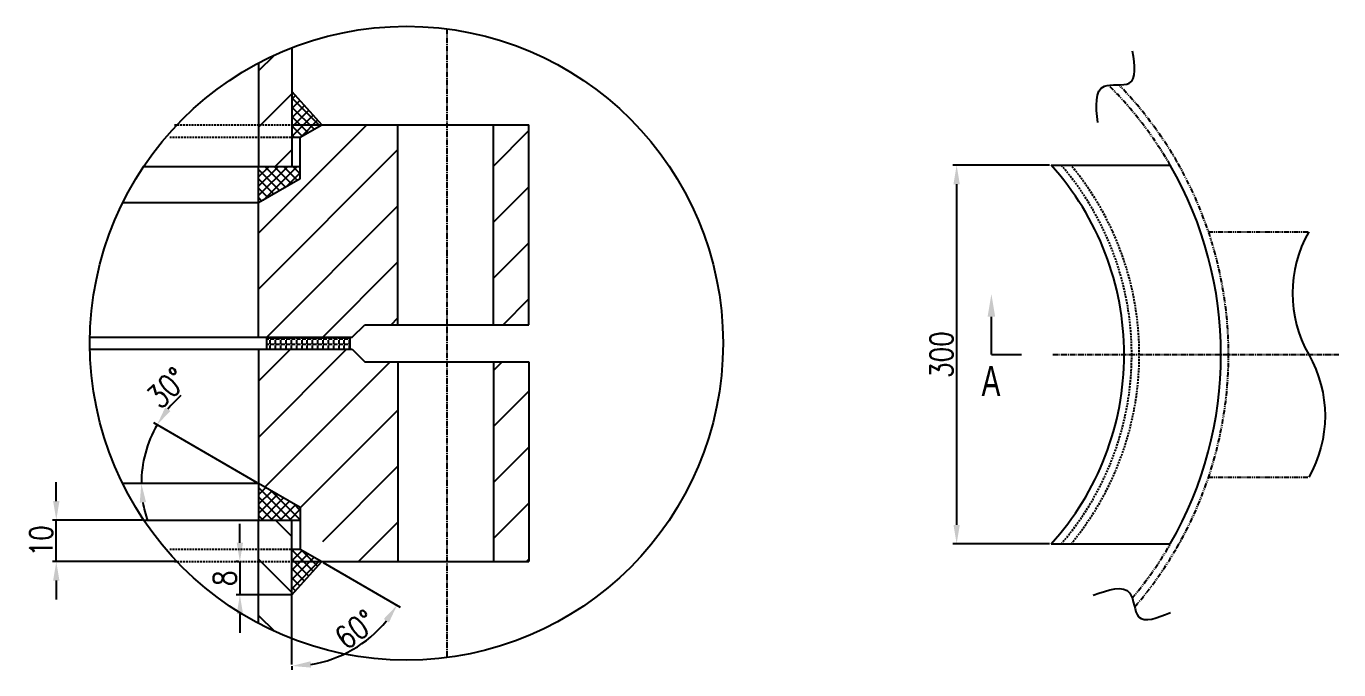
# Model space of a CAD drawing. Header units: inches. Extents: x 32075 to 39005, y -1315 to 3437.
# Drawn here: x 34462 to 36197, y 133 to 983 of the extents above; entities that cross this region are included whole.
import ezdxf
from ezdxf.enums import TextEntityAlignment as Align

# ---------------------------------------------------------------- set-up
doc = ezdxf.new("R2010")
doc.units = ezdxf.units.IN
doc.header["$LTSCALE"] = 10
doc.header["$MEASUREMENT"] = 0
for name, pattern in [('CENTER', [2, 1.25, -0.25, 0.25, -0.25]), ('CENTER2', [1.125, 0.75, -0.125, 0.125, -0.125]), ('DASHED', [0.75, 0.5, -0.25]), ('PHANTOM2', [1.25, 0.625, -0.125, 0.125, -0.125, 0.125, -0.125])]:
    doc.linetypes.add(name, pattern=pattern)
for name, color, linetype in [('4虚线层', 6, 'DASHED'), ('CENTER', 1, 'CENTER'), ('DIM', 4, 'Continuous'), ('DRAWING', 7, 'Continuous'), ('OBJ', 7, 'Continuous'), ('PHN', 6, 'PHANTOM2')]:
    doc.layers.add(name, color=color, linetype=linetype)
doc.styles.add('TH_GBDIM', font='romans.shx', dxfattribs={"width": 0.8, "bigfont": 'gbcbig.shx'})
doc.styles.add('VCADHZ', font='vcadtxt3.shx', dxfattribs={"width": 0.7, "bigfont": 'vcadhz.shx'})
doc.dimstyles.new('单线标注', dxfattribs={"dimscale": 10, "dimtxt": 3, "dimasz": 2.5, "dimexe": 0.5, "dimexo": 0.2, "dimgap": 0.5, "dimtad": 1, "dimjust": 2, "dimdec": 0, "dimdsep": 46, "dimtxsty": 'TH_GBDIM', "dimcen": 1, "dimse1": 1, "dimsd1": 1, "dimclrd": 4, "dimclre": 4, "dimclrt": 3, "dimadec": 0, "dimazin": 0, "dimtfac": 1, "dimtdec": 0, "dimtmove": 0, "dimatfit": 3, "dimfxl": 1, "dimlwd": -1, "dimlwe": -1, "dimarcsym": 0})
pattern_1 = [(45, (-4577.841824447241, 16066.28160213086), (-37.04355649941026, 37.04355649941026), [])]
pattern_2 = [(45, (823.3581971235835, 18403.3585422365), (-37.04355649941025, 37.04355649941026), [])]
pattern_3 = [(45, (823.3581971235835, 18403.3585422365), (-6.173926083235042, 6.173926083235044), []), (135, (823.3581971235835, 18403.3585422365), (-6.173926083235044, -6.173926083235042), [])]

# ---------------------------------------------------------------- blocks, each defined once
blk = doc.blocks.new('*D52')
at = {"color": 4, "transparency": 16777216}
for p, q in [((34854.23352073172, 275.2038821772476), (34956.30330471601, 216.2738649177591)), ((34812.92263159913, 138.2331377736409), (34812.92263159913, 133.492994697197))]:
    blk.add_line(p, q, dxfattribs=at)
blk.add_arc((34812.9226315992, 299.0547351383793), 160.561740441186, 278.9301808371941, 321.0698191627688, dxfattribs=at)
for points in [[(34934.39028122339, 200.5200197692357), (34941.26087405393, 195.8041530830924), (34951.97317769709, 218.7738649177591)], [(34838.17113738714, 136.2852658678785), (34837.52237345135, 144.5933071412546), (34812.92263159913, 138.4929946971934)]]:
    blk.add_solid(points, dxfattribs=at)
at = {"layer": 'Defpoints', "color": 0, "transparency": 16777216}
for p in [(34812.92263159922, 331.2038821772476), (34823.92263159921, 292.703882177284), (34852.50146992415, 276.2038821772512), (34812.92263159913, 140.2331377736409), (34867.83798107746, 148.1760524652382)]:
    blk.add_point(p, dxfattribs=at)
at = {"color": 3, "transparency": 16777216, "insert": (34897.19363958212, 186.5558458576561), "char_height": 30, "attachment_point": 5, "rotation": 36.8362579122595, "style": 'TH_GBDIM'}
blk.add_mtext('60°', dxfattribs=at)
blk = doc.blocks.new('*D53')
at = {"color": 4, "transparency": 16777216}
for p, q in [((34744.18238433352, 301.2038821772503), (34744.18238433352, 326.2038821772503)), ((34742.18238433352, 276.2038821772503), (34739.18238433352, 276.2038821772503)), ((34744.18238433352, 276.2038821772503), (34744.18238433352, 232.2038821772249)), ((34810.92263159915, 232.2038821772248), (34739.18238433352, 232.2038821772249)), ((34744.18238433352, 207.2038821772249), (34744.18238433352, 182.2038821772249))]:
    blk.add_line(p, q, dxfattribs=at)
for points in [[(34740.01571766685, 301.2038821772503), (34748.34905100018, 301.2038821772503), (34744.18238433352, 276.2038821772503)], [(34740.01571766685, 207.2038821772249), (34748.34905100018, 207.2038821772249), (34744.18238433352, 232.2038821772249)]]:
    blk.add_solid(points, dxfattribs=at)
at = {"layer": 'Defpoints', "color": 0, "transparency": 16777216}
for p in [(34744.18238433352, 276.2038821772503), (34744.18238433352, 232.2038821772249), (34812.92263159915, 232.2038821772248)]:
    blk.add_point(p, dxfattribs=at)
at = {"color": 3, "transparency": 16777216, "insert": (34724.18238433352, 254.2038821772432), "char_height": 30, "attachment_point": 5, "rotation": 90, "style": 'TH_GBDIM'}
blk.add_mtext('8', dxfattribs=at)
blk = doc.blocks.new('*D54')
at = {"color": 4, "transparency": 16777216}
for p, q in [((34767.19058079158, 380.4581469827135), (34630.34640456885, 459.4651689619968)), ((34634.01788059938, 379.4581469827135), (34608.90858764067, 379.4581469827172))]:
    blk.add_line(p, q, dxfattribs=at)
for start, end in [(131.4990776311361, 140.7495388155591), (149.999999999982, 179.9999999999999), (189.2504611844228, 198.5009223688457)]:
    blk.add_arc((34768.92263159914, 379.4581469827135), 155.0140439584763, start, end, dxfattribs=at)
for points in [[(34652.31037832709, 475.1697991500841), (34645.45299303694, 479.9048505148348), (34634.67653158777, 456.9651689619968)], [(34611.77143624212, 354.2035692786449), (34620.07763178931, 354.8755514036638), (34613.90858764066, 379.4581469827135)]]:
    blk.add_solid(points, dxfattribs=at)
at = {"layer": 'Defpoints', "color": 0, "transparency": 16777216}
for p in [(34616.26359928306, 406.3760532288979), (34636.01788059938, 379.4581469827135), (34768.92263159914, 379.4581469827135), (34768.92263159914, 379.4581469827135), (34823.92263159917, 347.7038821772476)]:
    blk.add_point(p, dxfattribs=at)
at = {"color": 3, "transparency": 16777216, "insert": (34647.81725563682, 505.804510190068), "char_height": 30, "attachment_point": 5, "rotation": 43.786666194652284, "style": 'TH_GBDIM'}
blk.add_mtext('30°', dxfattribs=at)
blk = doc.blocks.new('*D55')
at = {"color": 4, "transparency": 16777216}
for p, q in [((34501.38535538388, 356.2038821772758), (34501.38535538388, 381.2038821772758)), ((34615.0399122054, 331.2038821772758), (34496.38535538388, 331.2038821772758)), ((34501.38535538388, 276.2038821772538), (34501.38535538388, 331.2038821772758)), ((34659.15922847094, 276.2038821772538), (34496.38535538388, 276.2038821772538)), ((34501.38535538388, 251.2038821772538), (34501.38535538388, 226.2038821772538))]:
    blk.add_line(p, q, dxfattribs=at)
for points in [[(34497.21868871721, 356.2038821772758), (34505.55202205054, 356.2038821772758), (34501.38535538388, 331.2038821772758)], [(34497.21868871721, 251.2038821772538), (34505.55202205054, 251.2038821772538), (34501.38535538388, 276.2038821772538)]]:
    blk.add_solid(points, dxfattribs=at)
at = {"layer": 'Defpoints', "color": 0, "transparency": 16777216}
for p in [(34501.38535538388, 331.2038821772758), (34617.0399122054, 331.2038821772758), (34661.15922847094, 276.2038821772538)]:
    blk.add_point(p, dxfattribs=at)
at = {"color": 3, "transparency": 16777216, "insert": (34481.38535538388, 303.7038821772704), "char_height": 30, "attachment_point": 5, "rotation": 90, "style": 'TH_GBDIM'}
blk.add_mtext('10', dxfattribs=at)
blk = doc.blocks.new('*D56')
at = {"color": 4, "transparency": 16777216}
for p, q in [((35814.88636414535, 799.6904458902322), (35686.90094220769, 799.6904458902322)), ((35691.90094220769, 774.6904458902322), (35691.90094220769, 324.6904458902321)), ((35814.88636414532, 299.690445890232), (35686.90094220769, 299.6904458902321))]:
    blk.add_line(p, q, dxfattribs=at)
for points in [[(35687.73427554103, 774.6904458902322), (35696.06760887436, 774.6904458902322), (35691.90094220769, 799.6904458902322)], [(35687.73427554103, 324.6904458902321), (35696.06760887436, 324.6904458902321), (35691.90094220769, 299.6904458902321)]]:
    blk.add_solid(points, dxfattribs=at)
at = {"layer": 'Defpoints', "color": 0, "transparency": 16777216}
for p in [(35816.88636414535, 799.6904458902322), (35691.90094220769, 299.6904458902321), (35816.88636414532, 299.690445890232)]:
    blk.add_point(p, dxfattribs=at)
at = {"color": 3, "transparency": 16777216, "insert": (35671.90094220769, 549.6904458902321), "char_height": 30, "attachment_point": 5, "rotation": 90, "style": 'TH_GBDIM'}
blk.add_mtext('300', dxfattribs=at)

msp = doc.modelspace()

# ---------------------------------------------------------------- hatches: boundary and pattern name
at = {"layer": 'DRAWING'}
h = msp.add_hatch(dxfattribs=at)
h.set_pattern_fill('ANSI31', color=2, scale=16.5, angle=90, style=0)
h.set_pattern_definition([(225, (-4577.841824447241, -14936.87383777633), (-37.04355649941026, 37.04355649941027), [])])
h.paths.add_polyline_path([(34812.92263159918, 836.7038821772721), (34812.92263159921, 798.2038821772685), (34768.92263159921, 798.2038821772649), (34768.92263159918, 836.7038821772649)])
h.paths.add_polyline_path([(34812.92263159918, 853.2038821772903), (34812.92263159918, 836.7038821772721), (34768.9226315992, 836.7038821772649), (34768.9226315992, 853.2038821772867)])
edge = h.paths.add_edge_path()
edge.add_arc((34964.46725993709, 564.7038821772658), 418.6024509625859, 111.2246215578152, 117.8486028902125)
edge.add_line((34768.92263159915, 934.8259029758988), (34768.92263159918, 853.203882177283))
edge.add_line((34768.92263159918, 853.203882177283), (34812.92263159918, 853.203882177283))
edge.add_line((34812.92263159918, 853.203882177283), (34812.92263159913, 954.9118236312961))
h = msp.add_hatch(dxfattribs=at)
h.set_pattern_fill('ANSI37', color=3, scale=2.75, style=0)
h.set_pattern_definition([(315, (-151860.9064890977, -79101.42798100918), (-6.173926083235043, -6.173926083235046), []), (225, (-151860.9064890977, -79101.42798100918), (-6.173926083235044, 6.173926083235045), [])])
h.paths.add_polyline_path([(34823.92263159917, 836.7038821772612), (34812.92263159917, 836.7038821772758), (34812.92263159917, 853.203882177294), (34852.50146992414, 853.203882177294)])
h.paths.add_polyline_path([(34852.50146992411, 853.2038821772758), (34812.9226315992, 853.203882177294), (34812.9226315992, 897.2038821772758)])
h = msp.add_hatch(dxfattribs=at)
h.set_pattern_fill('ANSI31', color=2, scale=16.5, style=0)
h.set_pattern_definition(pattern_2)
h.paths.add_polyline_path([(34768.92263159914, 749.9496173718462), (34823.92263159917, 781.703882177294), (34823.9226315992, 809.203882177294), (34900.13286713224, 853.203882177294), (34953.1726315992, 853.203882177294), (34953.1726315992, 589.2038821772758), (34909.1726315992, 589.203882177294), (34892.67263159917, 572.7038821772612), (34768.9226315992, 572.7038821772758)])
h = msp.add_hatch(dxfattribs=at)
h.set_pattern_fill('ANSI31', color=2, scale=16.5, style=0)
h.set_pattern_definition(pattern_2)
h.paths.add_polyline_path([(35126.42263159908, 589.203882177294), (35079.6726315993, 589.203882177294), (35079.6726315992, 853.203882177294), (35126.42263159908, 853.203882177294)])
h = msp.add_hatch(dxfattribs=at)
h.set_pattern_fill('ANSI37', color=3, scale=2.75, style=0)
h.set_pattern_definition(pattern_3)
h.paths.add_polyline_path([(34823.92263159917, 781.7038821772976), (34823.92263159918, 798.2038821772721), (34768.92263159917, 798.2038821772685), (34768.92263159917, 781.703882177294)])
h.paths.add_polyline_path([(34823.92263159917, 781.7038821772903), (34768.92263159917, 781.7038821772903), (34768.92263159917, 749.9496173718426)])
h = msp.add_hatch(dxfattribs=at)
h.set_pattern_fill('ANGLE', color=3, style=0)
h.set_pattern_definition([(0, (823.3581971235835, 18403.3585422365), (0, 6.985), [5.08, -1.905]), (90, (823.3581971235835, 18403.3585422365), (-6.985, 4.276937690724653e-16), [5.08, -1.905])])
h.paths.add_polyline_path([(34889.92263159917, 572.7038821772721), (34779.92263159917, 572.7038821772758), (34779.92263159917, 556.7038821772603), (34889.92263159917, 556.7038821772649)])
h = msp.add_hatch(dxfattribs=at)
h.set_pattern_fill('ANSI31', color=2, scale=16.5, style=0)
h.set_pattern_definition(pattern_1)
h.paths.add_polyline_path([(34768.92263159914, 379.4581469826908), (34823.92263159917, 347.703882177243), (34823.9226315992, 320.203882177243), (34900.13286713224, 276.203882177243), (34953.1726315992, 276.203882177243), (34953.1726315992, 540.2038821772612), (34909.1726315992, 540.203882177243), (34892.67263159917, 556.7038821772758), (34768.9226315992, 556.7038821772612)])
h = msp.add_hatch(dxfattribs=at)
h.set_pattern_fill('ANSI31', color=2, scale=16.5, style=0)
h.set_pattern_definition(pattern_1)
h.paths.add_polyline_path([(35126.42263159908, 540.203882177243), (35079.6726315993, 540.203882177243), (35079.6726315992, 276.203882177243), (35126.42263159908, 276.203882177243)])
h = msp.add_hatch(dxfattribs=at)
h.set_pattern_fill('ANSI37', color=3, scale=2.75, style=0)
h.set_pattern_definition(pattern_3)
h.paths.add_polyline_path([(34768.92263159917, 379.4581469826908), (34768.92263159917, 347.703882177243), (34823.92263159918, 347.703882177243)])
h.paths.add_polyline_path([(34768.92263159917, 347.7038821772394), (34768.92263159917, 331.2038821772794), (34823.92263159918, 331.2038821772758), (34823.92263159917, 347.703882177243)])
h = msp.add_hatch(dxfattribs=at)
h.set_pattern_fill('ANSI31', color=2, scale=16.5, angle=90, style=0)
h.set_pattern_definition([(135, (-4577.841824447241, 16066.28160213086), (-37.04355649941026, -37.04355649941026), [])])
h.paths.add_polyline_path([(34812.92263159918, 292.7038821772649), (34812.92263159921, 331.2038821772685), (34768.92263159921, 331.2038821772721), (34768.92263159918, 292.7038821772721)])
h.paths.add_polyline_path([(34812.92263159918, 276.2038821772467), (34812.92263159918, 292.7038821772649), (34768.9226315992, 292.7038821772721), (34768.9226315992, 276.2038821772503)])
edge = h.paths.add_edge_path()
edge.add_arc((34964.46725993709, 564.7038821772712), 418.6024509625859, 242.1513971097875, 248.7753784421848)
edge.add_line((34812.92263159913, 174.4959407232409), (34812.92263159918, 276.2038821772539))
edge.add_line((34812.92263159918, 276.2038821772539), (34768.92263159919, 276.2038821772539))
edge.add_line((34768.92263159918, 276.2038821772539), (34768.92263159915, 194.5818613786382))
h = msp.add_hatch(dxfattribs=at)
h.set_pattern_fill('ANSI37', color=3, scale=2.75, style=0)
h.set_pattern_definition([(45, (-151860.9064890977, 80230.83574536367), (-6.173926083235043, 6.173926083235044), []), (135, (-151860.9064890977, 80230.83574536367), (-6.173926083235044, -6.173926083235043), [])])
h.paths.add_polyline_path([(34823.92263159917, 292.7038821772758), (34812.92263159917, 292.7038821772612), (34812.92263159917, 276.203882177243), (34852.50146992414, 276.203882177243)])
h.paths.add_polyline_path([(34852.50146992411, 276.2038821772612), (34812.9226315992, 276.203882177243), (34812.9226315992, 232.2038821772612)])

# ---------------------------------------------------------------- linework, layer by layer
for p, q in [((34812.92263159917, 853.2038821772903), (35126.42263159917, 853.2038821772903)), ((34953.17263159926, 589.2038821772903), (34953.17263159921, 853.203882177254)), ((35079.6726315993, 589.2038821772903), (35079.67263159921, 853.2038821772903)), ((35126.4226315991, 589.2038821772903), (35126.42263159914, 853.203882177254)), ((34823.92263159917, 781.7038821772721), (34823.92263159921, 836.703882177254)), ((34617.03991220539, 798.2038821772612), (34823.92263159918, 798.2038821772721)), ((34768.92263159917, 572.703882177254), (34768.92263159917, 749.9496173718644)), ((34545.94126080217, 572.703882177283), (34892.67263159917, 572.7038821772721)), ((34909.17263159917, 589.2038821772903), (35126.42263159914, 589.2038821772903)), ((34545.94126080217, 556.7038821772503), (34892.67263159917, 556.7038821772649)), ((34768.92263159917, 556.703882177283), (34768.92263159917, 379.4581469826726)), ((34909.17263159917, 540.2038821772467), (35126.42263159914, 540.2038821772467)), ((34953.17263159926, 540.2038821772467), (34953.17263159921, 276.203882177283)), ((35079.6726315993, 540.2038821772467), (35079.67263159921, 276.2038821772467)), ((35126.4226315991, 540.2038821772467), (35126.42263159914, 276.203882177283)), ((34823.92263159917, 347.7038821772649), (34823.92263159921, 292.703882177283)), ((34617.03991220538, 331.2038821772794), (34823.92263159918, 331.2038821772758)), ((34812.92263159917, 276.2038821772467), (35126.42263159917, 276.2038821772467))]:
    msp.add_line(p, q)
at = {"layer": '4虚线层', "ltscale": 0.5}
for p, q in [((34657.71304856805, 853.203882177283), (34812.92263159917, 853.2038821772903)), ((34651.36640458126, 836.7038821772612), (34812.92263159917, 836.7038821772721)), ((34651.36640458126, 292.7038821772758), (34812.92263159917, 292.7038821772649)), ((34657.71304856805, 276.2038821772539), (34812.92263159917, 276.2038821772467))]:
    msp.add_line(p, q, dxfattribs=at)
for centre, radius, start, end in [((35541.41585755735, 549.6904458899353), 382, 0, 40.87797902621397), ((35541.41585755735, 549.6904458899353), 392, 0, 39.62462606707776), ((35541.41585755735, 549.6904458899571), 382, 319.1220209737861, 0), ((35541.41585755735, 549.6904458899571), 392, 320.3753739329223, 0)]:
    msp.add_arc(centre, radius, start, end, dxfattribs=at)
at = {"layer": 'CENTER', "linetype": 'CENTER2'}
for p, q in [((35017.79763159915, 979.8952638439287), (35017.79763159915, 149.5125005106083)), ((35818.96329402144, 549.6904458899353), (36197.14482188546, 549.6904458899353))]:
    msp.add_line(p, q, dxfattribs=at)
at = {"layer": 'DIM'}
msp.add_line((35737.86304233381, 549.6904458899353), (35737.86304233381, 599.6904458899353), dxfattribs=at)
at = {"layer": 'DIM', "color": 2}
msp.add_lwpolyline([(36157.46572174445, 711.6904458899353, 0.2654344807487543), (36157.46572174445, 549.6904458899353, -0.2654344807487743), (36157.46572174445, 387.6904458899353, -3.767408051806422)], format="xyb", dxfattribs=at)
msp.add_circle((34964.4672599371, 564.7038821772685), 418.6024509625859, dxfattribs=at)
for points in [[(35878.38970539637, 856.1631788989926), (35887.25385393115, 904.1296658302763), (35920.11998536089, 908.1613160479737), (35924.50254628472, 950.2569661648577)], [(35872.23724129948, 231.8856609687411), (35920.94364081609, 234.5396473860876), (35932.58450990936, 203.5408253860862), (35974.53144621236, 209.1715565824909)]]:
    msp.add_spline(points, degree=3, dxfattribs=at)
at = {"layer": 'DIM'}
msp.add_solid([(35732.86304233381, 599.6904458899426), (35742.86304233381, 599.6904458899426), (35737.86304233381, 629.6904458899426)], dxfattribs=at)
at = {"layer": 'DRAWING'}
for p, q in [((34812.92263159913, 954.9118236312961), (34812.92263159921, 798.2038821772903)), ((34768.92263159915, 934.8259029758983), (34768.92263159921, 798.2038821772721)), ((34812.92263159917, 897.203882177294), (34852.50146992414, 853.2038821772903)), ((34823.92263159921, 836.703882177254), (34852.50146992414, 853.2038821772903)), ((34812.9226315992, 836.7038821772721), (34823.92263159921, 836.7038821772721)), ((35816.88636414562, 799.6904458899353), (35974.42855944957, 799.6904458899353)), ((34768.92263159917, 749.9496173718644), (34768.92263159917, 798.2038821772685)), ((34823.92263159917, 781.703882177294), (34768.92263159914, 749.9496173718244)), ((34768.92263159914, 749.9496173718244), (34589.08474896447, 749.9496173718208)), ((34779.92263159917, 556.703882177283), (34779.92263159917, 572.7038821772576)), ((34889.92263159917, 556.703882177283), (34889.92263159917, 572.7038821772576)), ((34892.67263159917, 572.7038821772903), (34909.17263159917, 589.2038821772903)), ((34892.67263159917, 556.7038821772467), (34909.17263159917, 540.2038821772467)), ((34768.92263159914, 379.4581469827126), (34589.08474896447, 379.4581469827126)), ((34823.92263159917, 347.703882177243), (34768.92263159914, 379.4581469827126)), ((34768.92263159917, 379.4581469826726), (34768.92263159917, 331.2038821772685)), ((34768.92263159915, 194.5818613786387), (34768.92263159921, 331.2038821772649)), ((34812.92263159913, 140.2331377736436), (34812.92263159921, 331.2038821772467)), ((35816.8863641456, 299.6904458899355), (35974.42855944957, 299.6904458899355)), ((34812.92263159917, 292.7038821772649), (34823.92263159921, 292.703882177283)), ((34823.92263159921, 292.703882177283), (34852.50146992414, 276.2038821772467)), ((34812.92263159917, 232.203882177243), (34852.50146992414, 276.2038821772467))]:
    msp.add_line(p, q, dxfattribs=at)
for centre, radius, start, end in [((35541.41585755735, 549.6904458899353), 372, 0, 42.22494184635326), ((35541.41585755735, 549.6904458899353), 500, 329.9999999997976, 30.00000000020239), ((35541.41585755735, 549.6904458899571), 372, 317.7750581536467, 0)]:
    msp.add_arc(centre, radius, start, end, dxfattribs=at)
at = {"layer": 'OBJ'}
msp.add_line((35737.86304233381, 549.6904458899353), (35777.86304233381, 549.6904458899353), dxfattribs=at)
at = {"layer": 'PHN'}
for p, q in [((36025.00245786798, 711.6904458899353), (36157.46572174445, 711.6904458899353)), ((36025.00245786798, 387.6904458899389), (36157.46572174445, 387.6904458899353))]:
    msp.add_line(p, q, dxfattribs=at)
for centre, radius, start, end in [((35541.41585755735, 549.6904458899571), 499.9999999999906, 30.00000000020239, 45.36017955819909), ((35541.41585755735, 549.6904458899571), 509.9999999999906, 30.00000000020239, 44.31000988605891), ((35541.41585755735, 549.6904458899353), 510, 329.9999999997976, 30.00000000020239), ((35541.41585755735, 549.6904458899135), 499.9999999999906, 319.9408786976059, 329.9999999997976), ((35541.41585755735, 549.6904458899135), 509.9999999999906, 319.1605078169081, 329.9999999997976)]:
    msp.add_arc(centre, radius, start, end, dxfattribs=at)

# ---------------------------------------------------------------- texts
at = {"layer": 'DIM', "style": 'VCADHZ', "width": 0.7}
msp.add_text('A', height=40, dxfattribs=at).set_placement((35737.29573772218, 514.8050400167722), align=Align.MIDDLE)

# ---------------------------------------------------------------- dimensions: what is measured, and where the dimension line sits
for base, p1, p2, text, picture, middle in [((35691.90094220769, 299.6904458902321), (35816.88636414535, 799.6904458902322), (35816.88636414532, 299.690445890232), '300', '*D56', (35691.90094220769, 549.6904458902321)), ((34501.38535538388, 331.2038821772758), (34661.15922847094, 276.2038821772538), (34617.0399122054, 331.2038821772758), '10', '*D55', (34501.38535538388, 303.7038821772704)), ((34744.18238433352, 232.2038821772249), (34744.18238433352, 276.2038821772503), (34812.92263159915, 232.2038821772248), '8', '*D53', (34744.18238433352, 254.2038821772432))]:
    dim = msp.add_linear_dim(base=base, p1=p1, p2=p2, angle=90, text=text, dimstyle='单线标注', override={"dimse1": 0, "dimsd1": 0})
    dim.commit()
    dim.dimension.update_dxf_attribs({"geometry": picture, "text_midpoint": middle, "dimtype": 160})
for base, line1, line2, picture, middle in [((34616.26359928306, 406.3760532288979), ((34768.92263159914, 379.4581469827126), (34636.01788059938, 379.4581469827126)), ((34823.92263159917, 347.703882177243), (34768.92263159914, 379.4581469827126)), '*D54', (34661.65675939585, 491.3660845243721)), ((34867.83798107746, 148.1760524652382), ((34823.92263159921, 292.703882177283), (34852.50146992414, 276.2038821772467)), ((34812.92263159913, 140.2331377736436), (34812.92263159921, 331.2038821772467)), '*D52', (34909.18424352862, 170.548803126454))]:
    dim = msp.add_angular_dim_2l(base=base, line1=line1, line2=line2, dimstyle='单线标注', override={"dimse1": 0, "dimsd1": 0})
    dim.commit()
    dim.dimension.update_dxf_attribs({"geometry": picture, "text_midpoint": middle, "dimtype": 162})

doc.saveas('drawing.dxf')
